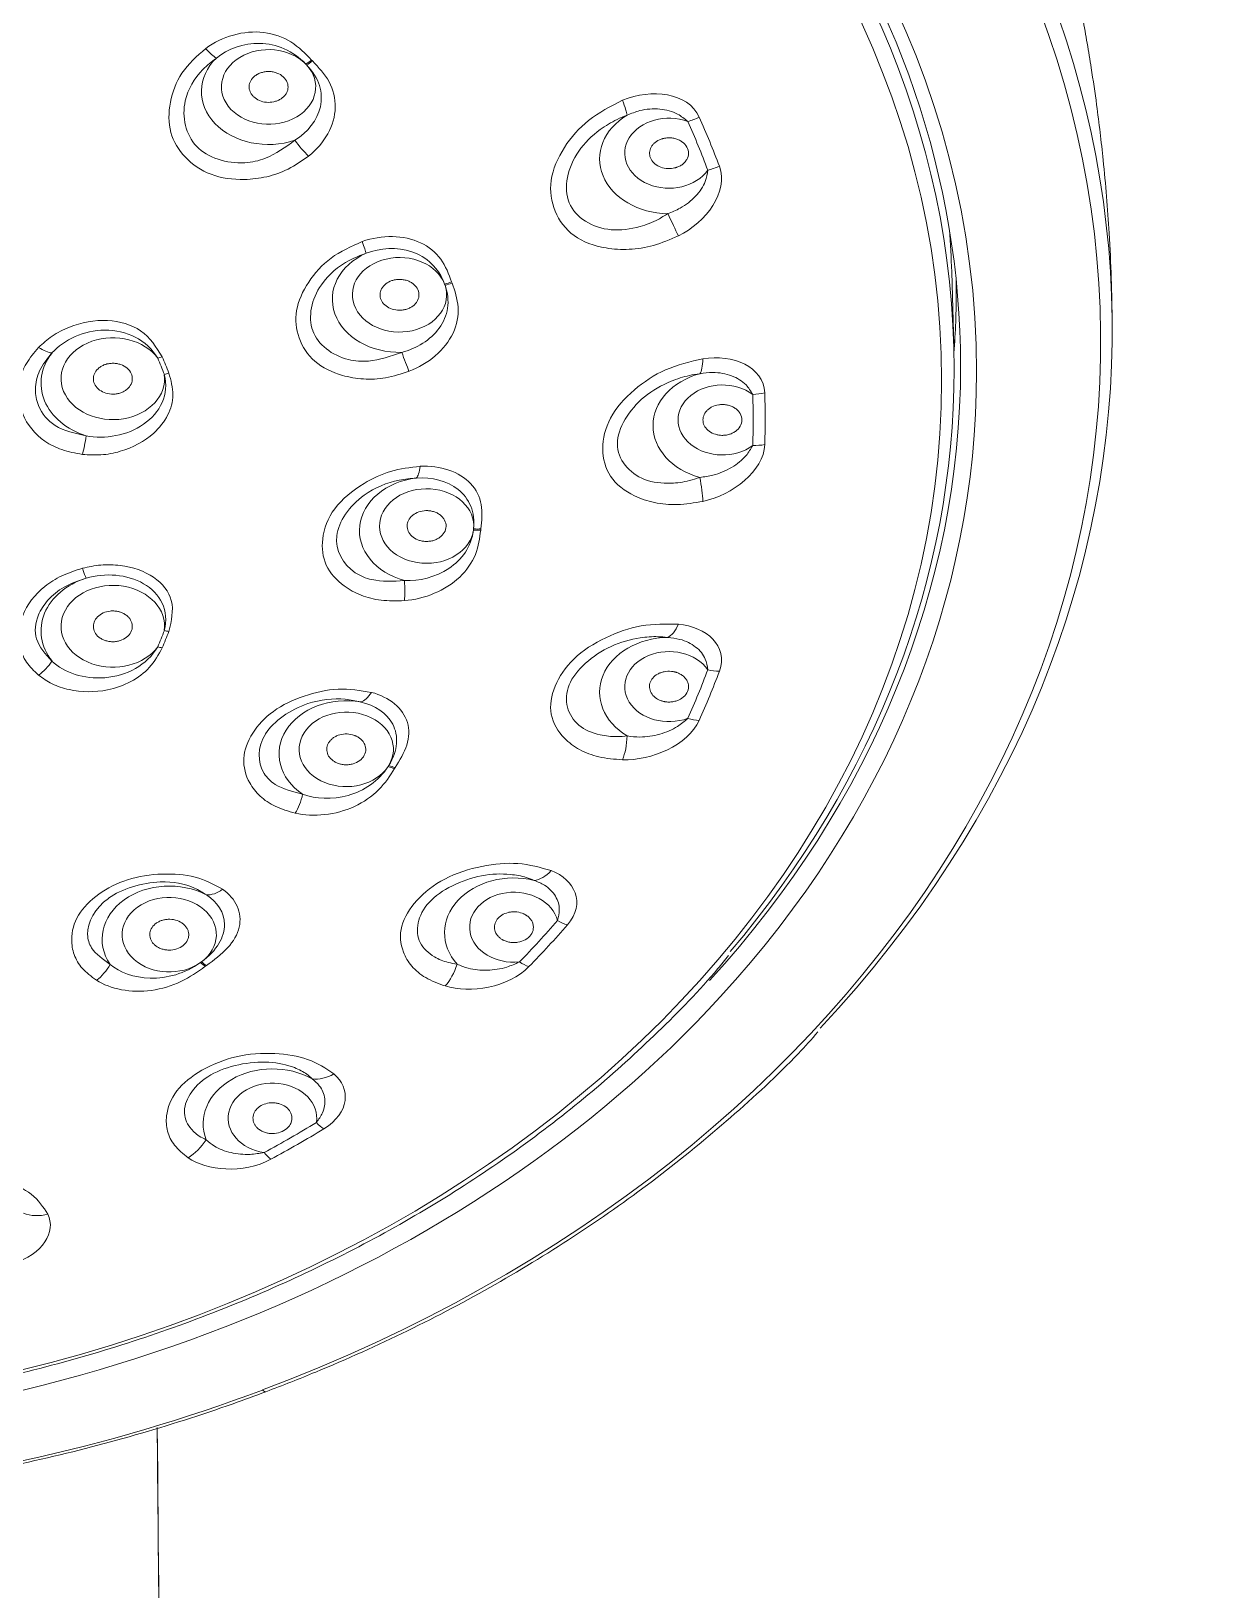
# Model space of a CAD drawing. Extents: x 0 to 3160, y 0 to 2315.
# Drawn here: x 1099.19 to 1129.58, y 914.61 to 954.57 of the extents above; entities that cross this region are included whole.
import ezdxf

# ---------------------------------------------------------------- set-up
doc = ezdxf.new("R2010")
doc.units = 0
doc.header["$LTSCALE"] = 10
doc.header["$MEASUREMENT"] = 0
doc.layers.get('0').update_dxf_attribs({"linetype": 'CONTINUOUS'})

msp = doc.modelspace()

# ---------------------------------------------------------------- linework, layer by layer
at = {"color": 7, "linetype": 'Continuous', "lineweight": 18}
for p, q in [((1122.859, 946.504), (1122.805, 948.396)), ((1105.126, 919.731), (1105.124, 919.733))]:
    msp.add_line(p, q, dxfattribs=at)
at = {"color": 7, "linetype": 'Continuous', "lineweight": 13}
for centre, major_axis, ratio, start_param, end_param in [((1088.924, 946.63), (37.699, 0), 0.790155, 5.156583, 10.55138), ((1088.924, 945.822), (-34.52, 0), 0.790155, 3.141593, 6.283185), ((1105.283, 953.137), (1.209, 0), 0.790155, 0.662184, 6.914598), ((1105.283, 953.022), (-1.723, 0), 0.790155, 5.603381, 8.256586), ((1103.543, 954.509), (-0.475, 0.643), 0.18333, 2.072391, 2.769254), ((1088.924, 943.388), (21.895, 0), 0.790155, 0.645942, 0.647655), ((1088.924, 943.375), (21.709, 0), 0.790155, 0.645942, 0.647655), ((1114.094, 953.29), (-0.385, 0.923), 0.069891, 3.43752, 4.115548), ((1115.554, 951.293), (-1.779, 0), 0.790155, 5.359245, 7.835444), ((1115.554, 951.437), (1.136, 0), 0.790155, 1.132001, 5.779503), ((1088.924, 944.6), (28.789, 0), 0.790155, 0.285362, 0.342957), ((1088.924, 944.63), (-29.098, 0), 0.790155, 3.426954, 3.484549), ((1106.16, 951.771), (-0.496, 0.628), 0.201371, 1.415733, 2.112596), ((1115.509, 949.85), (-0.439, 0.898), 0.027536, 4.063541, 4.74157), ((1107.527, 949.602), (-0.262, 0.756), 0.015481, 3.408453, 4.105317), ((1108.641, 947.693), (-1.723, 0), 0.790155, 5.233782, 7.886987), ((1108.641, 947.808), (1.209, 0), 0.790155, 0.292585, 6.544999), ((1088.924, 943.375), (21.709, 0), 0.790155, 0.276343, 0.278056), ((1088.924, 943.388), (21.895, 0), 0.790155, 0.276343, 0.278056), ((1101.288, 945.657), (1.328, 0), 0.790155, 0.52362, 6.387883), ((1101.288, 945.542), (-1.842, 0), 0.790155, 5.722754, 7.471935), ((1099.292, 946.908), (-0.58, 0.551), 0.3757, 2.058773, 2.700229), ((1088.924, 942.483), (14.302, 0), 0.790155, 0.29485, 0.333468), ((1088.924, 942.489), (-14.424, 0), 0.790155, 3.436443, 3.475061), ((1108.715, 946.302), (-0.285, 0.748), 0.006264, 1.527618, 2.224481), ((1116.133, 946.734), (-0.155, 0.988), 0.252062, 3.38468, 4.062709), ((1116.924, 944.456), (-1.779, 0), 0.790155, 5.045086, 7.521285), ((1088.924, 945.822), (-34.52, 0), 0.790155, 2.51406, 3.141593), ((1116.924, 944.6), (1.136, 0), 0.790155, 0.817842, 5.465344), ((1088.924, 944.6), (28.789, 0), 0.790155, 6.254388, 6.311983), ((1088.924, 944.63), (-29.098, 0), 0.790155, 3.112795, 3.17039), ((1100.409, 944.19), (0.098, 0.794), 0.237725, 4.102152, 4.743607), ((1108.998, 943.889), (-0.037, 0.799), 0.234951, 3.365531, 4.062394), ((1109.337, 941.766), (-1.723, 0), 0.790155, 4.864183, 7.517388), ((1116.133, 943.117), (-0.212, 0.977), 0.207528, 4.000239, 4.678268), ((1109.337, 941.88), (1.209, 0), 0.790155, 6.206171, 12.458585), ((1088.924, 943.375), (21.709, 0), 0.790155, 6.189929, 6.191642), ((1088.924, 943.388), (21.895, 0), 0.790155, 6.189929, 6.191642), ((1100.409, 941.297), (-0.208, 0.772), 0.056522, 2.257656, 2.899111), ((1101.288, 939.194), (-1.842, 0), 0.790155, 5.094435, 6.843617), ((1101.288, 939.309), (1.328, 0), 0.790155, 6.178487, 12.04275), ((1108.598, 940.473), (-0.061, 0.798), 0.212439, 4.009316, 4.70618), ((1088.924, 942.483), (14.302, 0), 0.790155, 5.949717, 5.988335), ((1088.924, 942.489), (-14.424, 0), 0.790155, 2.808124, 2.846742), ((1115.554, 937.62), (-1.779, 0), 0.790155, 4.730926, 7.207126), ((1115.509, 940.002), (0.091, 0.996), 0.432054, 3.378193, 4.056222), ((1115.554, 937.763), (1.136, 0), 0.790155, 0.503683, 5.151184), ((1099.292, 938.58), (0.511, 0.615), 0.556904, 4.266721, 4.908177), ((1088.924, 944.6), (28.789, 0), 0.790155, 5.940229, 5.997824), ((1088.924, 944.63), (-29.098, 0), 0.790155, 2.798636, 2.856231), ((1107.275, 936.04), (-1.723, 0), 0.790155, 4.494584, 7.147789), ((1107.758, 938.142), (0.202, 0.774), 0.44544, 3.390589, 4.087452), ((1107.275, 936.155), (1.209, 0), 0.790155, 5.836572, 12.088986), ((1114.094, 936.562), (0.03, 1), 0.3897, 3.981884, 4.659913), ((1088.924, 943.375), (21.709, 0), 0.790155, 5.82033, 5.822043), ((1088.924, 943.388), (21.895, 0), 0.790155, 5.82033, 5.822043), ((1105.823, 935.071), (0.177, 0.78), 0.425202, 4.026831, 4.723695), ((1112.282, 933.752), (0.359, 0.933), 0.592247, 3.429012, 4.107041), ((1102.735, 931.29), (-1.723, 0), 0.790155, 4.124985, 6.77819), ((1111.576, 931.452), (-1.779, 0), 0.790155, 4.416767, 6.892966), ((1102.735, 931.404), (1.209, 0), 0.790155, 5.466973, 11.719387), ((1103.975, 933.137), (0.458, 0.656), 0.61852, 3.502348, 4.199211), ((1111.576, 931.595), (1.136, 0), 0.790155, 0.189523, 4.837025), ((1088.924, 944.6), (28.789, 0), 0.790155, 5.626069, 5.683664), ((1088.924, 944.63), (-29.098, 0), 0.790155, 2.484477, 2.542072), ((1100.766, 930.825), (0.431, 0.674), 0.60329, 4.128443, 4.825306), ((1088.924, 943.375), (21.709, 0), 0.790155, 5.450731, 5.452444), ((1088.924, 943.388), (21.895, 0), 0.790155, 5.450731, 5.452444), ((1109.591, 930.826), (0.292, 0.956), 0.556219, 4.017305, 4.695334), ((1105.382, 926.557), (-1.779, 0), 0.790155, 4.102608, 6.578807), ((1106.769, 928.596), (0.645, 0.764), 0.716961, 3.558568, 4.236597), ((1105.382, 926.701), (1.136, 0), 0.790155, 6.158549, 10.806051), ((1088.924, 944.6), (28.789, 0), 0.790155, 5.31191, 5.369505), ((1088.924, 944.63), (-29.098, 0), 0.790155, 2.170317, 2.227912), ((1103.065, 926.47), (0.575, 0.818), 0.690785, 4.125328, 4.803357), ((1099.509, 925.038), (0.903, 0.429), 0.793988, 3.791476, 4.469505), ((1088.924, 946.631), (37.703, 0), 0.790155, 4.809139, 5.156583)]:
    msp.add_ellipse(centre, major_axis=major_axis, ratio=ratio, start_param=start_param, end_param=end_param, dxfattribs=at)
at = {"color": 7, "linetype": 'Continuous', "lineweight": 18}
for centre, major_axis, ratio, start_param, end_param in [((1088.924, 945.987), (34.11, 0), 0.790155, 0, 3.141593), ((1088.924, 946.913), (-37.999, 0), 0.790155, 2.502798, 3.799488), ((1088.924, 945.9), (-33.944, 0), 0.790155, 3.141593, 3.806432), ((1106.237, 954.214), (0.578, 0.553), 0.488794, 4.274683, 4.509098), ((1106.259, 954.191), (-0.579, -0.552), 0.489427, 1.13396, 1.368375), ((1116.036, 952.862), (-0.911, -0.412), 0.577214, 1.315641, 1.62953), ((1116.549, 951.616), (0.937, 0.348), 0.588121, 4.497406, 4.811294), ((1088.924, 947.794), (-33.89, 0), 0.790155, 3.164173, 3.204425), ((1109.799, 948.574), (0.752, 0.272), 0.589366, 4.502608, 4.737023), ((1109.809, 948.545), (-0.753, -0.27), 0.589653, 1.362238, 1.596653), ((1088.924, 947.916), (-34, 0), 0.790155, 3.082001, 3.141593), ((1088.924, 947.916), (-34, 0), 0.790155, 3.141593, 3.150821), ((1102.438, 946.672), (0.733, 0.321), 0.579144, 4.463746, 4.617392), ((1102.608, 946.257), (-0.747, -0.287), 0.586457, 1.349092, 1.502739), ((1088.924, 945.987), (34.11, 0), 0.790155, 5.658696, 6.283185), ((1088.924, 945.9), (-33.944, 0), 0.790155, 2.551268, 3.141593), ((1117.701, 945.868), (-0.999, -0.036), 0.612653, 1.548466, 1.862354), ((1117.701, 944.558), (0.999, -0.036), 0.612653, 4.73472, 5.048608), ((1110.538, 942.268), (-0.794, 0.094), 0.610244, 1.642903, 1.877318), ((1110.542, 942.297), (0.795, -0.092), 0.610341, 4.783179, 5.017594), ((1102.608, 939.689), (0.747, -0.287), 0.586457, 4.934093, 5.08774), ((1102.438, 939.274), (-0.733, 0.321), 0.579144, 1.81944, 1.973086), ((1116.549, 938.809), (-0.937, 0.348), 0.588121, 1.785779, 2.099668), ((1116.036, 937.563), (0.911, -0.412), 0.577214, 4.967544, 5.281432), ((1108.349, 936.206), (-0.676, 0.427), 0.548418, 1.904211, 2.138626), ((1108.365, 936.233), (0.677, -0.426), 0.548886, 5.044741, 5.279156), ((1112.692, 932.377), (-0.756, 0.654), 0.50602, 1.983354, 2.297242), ((1103.535, 931.179), (-0.467, 0.65), 0.412525, 2.091639, 2.326054), ((1103.563, 931.199), (0.468, -0.649), 0.413301, 5.232558, 5.466973), ((1111.718, 931.318), (0.716, -0.699), 0.485274, 5.154868, 5.468757), ((1088.924, 945.822), (-34.52, 0), 0.790155, 0.629497, 2.51406), ((1106.509, 927.202), (-0.521, 0.854), 0.374386, 2.121555, 2.435444), ((1105.168, 926.432), (0.475, -0.88), 0.345831, 5.28199, 5.595878), ((1105.038, 920.157), (-0.176, 0.468), 0.263385, 2.593299, 3.141268), ((1105.04, 920.155), (-0.176, 0.468), 0.263385, 2.593344, 3.141249)]:
    msp.add_ellipse(centre, major_axis=major_axis, ratio=ratio, start_param=start_param, end_param=end_param, dxfattribs=at)
at = {"color": 7, "linetype": 'Continuous', "lineweight": 13}
msp.add_ellipse((1088.924, 945.609), major_axis=(33.622, 0), ratio=0.790155, dxfattribs=at)
at = {"color": 7, "linetype": 'Continuous', "lineweight": 18}
for points, knots in [([(1126.923, 947.067), (1126.916, 947.842), (1126.869, 949.242), (1126.716, 951.113), (1126.549, 952.523), (1126.403, 953.52), (1126.282, 954.254), (1126.169, 954.885), (1126.045, 955.519), (1125.834, 956.527), (1125.494, 957.952), (1124.925, 959.953), (1124.166, 962.19), (1123.224, 964.507), (1122.252, 966.554), (1121.468, 968.018), (1120.905, 968.995), (1120.48, 969.703), (1119.924, 970.589), (1119.101, 971.823), (1117.897, 973.474), (1116.916, 974.672), (1116.346, 975.326)], [0, 0, 0, 0, 0.075311, 0.136171, 0.182256, 0.21336, 0.234183, 0.25491, 0.275875, 0.297078, 0.355152, 0.418363, 0.49946, 0.584913, 0.661635, 0.720158, 0.746456, 0.771986, 0.801818, 0.849529, 0.915719, 1, 1, 1, 1]), ([(1105.587, 952.823), (1105.6, 952.83), (1105.625, 952.847), (1105.672, 952.885), (1105.721, 952.94), (1105.763, 953.015), (1105.791, 953.12), (1105.774, 953.257), (1105.672, 953.403), (1105.532, 953.487), (1105.401, 953.523), (1105.298, 953.534), (1105.195, 953.528), (1105.098, 953.506), (1105.031, 953.479), (1104.99, 953.457), (1104.964, 953.441), (1104.897, 953.394), (1104.814, 953.298), (1104.779, 953.176), (1104.786, 953.077), (1104.808, 953.006), (1104.847, 952.939), (1104.919, 952.858), (1105.043, 952.779), (1105.227, 952.734), (1105.387, 952.744), (1105.491, 952.776), (1105.547, 952.8), (1105.574, 952.815), (1105.587, 952.823)], [0, 0, 0, 0, 0.015625, 0.03125, 0.0625, 0.09375, 0.125, 0.1875, 0.25, 0.3125, 0.34375, 0.375, 0.40625, 0.4375, 0.46875, 0.476562, 0.484375, 0.5, 0.5625, 0.625, 0.65625, 0.6875, 0.71875, 0.75, 0.8125, 0.875, 0.9375, 0.96875, 0.984375, 1, 1, 1, 1]), ([(1116.036, 952.249), (1115.954, 952.318), (1115.756, 952.482), (1115.319, 952.594), (1114.858, 952.564), (1114.588, 952.457), (1114.482, 952.415)], [0, 0, 0, 0, 0.208279, 0.500324, 0.801781, 1, 1, 1, 1]), ([(1115.708, 951.061), (1115.716, 951.063), (1115.733, 951.068), (1115.765, 951.078), (1115.819, 951.1), (1115.89, 951.14), (1115.96, 951.202), (1116.03, 951.297), (1116.068, 951.434), (1116.025, 951.601), (1115.918, 951.718), (1115.802, 951.783), (1115.704, 951.816), (1115.602, 951.833), (1115.516, 951.832), (1115.458, 951.825), (1115.425, 951.819), (1115.406, 951.814), (1115.39, 951.81), (1115.375, 951.806), (1115.348, 951.797), (1115.268, 951.766), (1115.182, 951.709), (1115.113, 951.628), (1115.064, 951.54), (1115.044, 951.42), (1115.083, 951.279), (1115.186, 951.155), (1115.34, 951.069), (1115.494, 951.039), (1115.614, 951.042), (1115.675, 951.053), (1115.704, 951.06), (1115.708, 951.061)], [0, 0, 0, 0, 0.007812, 0.015625, 0.03125, 0.0625, 0.09375, 0.125, 0.1875, 0.25, 0.3125, 0.34375, 0.375, 0.40625, 0.4375, 0.453125, 0.460938, 0.46875, 0.472656, 0.476562, 0.484375, 0.5, 0.5625, 0.59375, 0.625, 0.6875, 0.75, 0.8125, 0.875, 0.9375, 0.96875, 0.996094, 1, 1, 1, 1]), ([(1115.521, 949.888), (1115.629, 949.931), (1115.898, 950.037), (1116.255, 950.319), (1116.499, 950.674), (1116.534, 950.906), (1116.549, 951.003)], [0, 0, 0, 0, 0.200427, 0.49953, 0.790892, 1, 1, 1, 1]), ([(1108.781, 947.428), (1108.797, 947.432), (1108.828, 947.44), (1108.889, 947.463), (1108.96, 947.5), (1109.033, 947.557), (1109.107, 947.648), (1109.154, 947.78), (1109.126, 947.945), (1109.033, 948.064), (1108.928, 948.135), (1108.837, 948.174), (1108.739, 948.198), (1108.637, 948.206), (1108.562, 948.199), (1108.514, 948.19), (1108.483, 948.183), (1108.398, 948.158), (1108.278, 948.093), (1108.189, 947.988), (1108.151, 947.895), (1108.139, 947.822), (1108.144, 947.748), (1108.174, 947.652), (1108.254, 947.543), (1108.405, 947.449), (1108.559, 947.412), (1108.67, 947.412), (1108.733, 947.419), (1108.765, 947.425), (1108.781, 947.428)], [0, 0, 0, 0, 0.015625, 0.03125, 0.0625, 0.09375, 0.125, 0.1875, 0.25, 0.3125, 0.34375, 0.375, 0.40625, 0.4375, 0.46875, 0.476562, 0.484375, 0.5, 0.5625, 0.625, 0.65625, 0.6875, 0.71875, 0.75, 0.8125, 0.875, 0.9375, 0.96875, 0.984375, 1, 1, 1, 1]), ([(1101.443, 945.281), (1101.458, 945.285), (1101.489, 945.295), (1101.549, 945.318), (1101.618, 945.357), (1101.686, 945.414), (1101.757, 945.504), (1101.801, 945.634), (1101.771, 945.795), (1101.664, 945.934), (1101.524, 946.012), (1101.396, 946.045), (1101.297, 946.055), (1101.214, 946.049), (1101.158, 946.039), (1101.126, 946.031), (1101.08, 946.018), (1101.015, 945.991), (1100.913, 945.927), (1100.82, 945.822), (1100.776, 945.672), (1100.805, 945.52), (1100.905, 945.387), (1101.062, 945.294), (1101.22, 945.26), (1101.349, 945.262), (1101.412, 945.273), (1101.443, 945.281)], [0, 0, 0, 0, 0.015625, 0.03125, 0.0625, 0.09375, 0.125, 0.1875, 0.25, 0.3125, 0.375, 0.40625, 0.4375, 0.46875, 0.484375, 0.492188, 0.5, 0.53125, 0.5625, 0.625, 0.6875, 0.75, 0.8125, 0.875, 0.9375, 0.96875, 1, 1, 1, 1]), ([(1117.701, 945.255), (1117.65, 945.34), (1117.527, 945.544), (1117.169, 945.756), (1116.739, 945.837), (1116.455, 945.8), (1116.343, 945.785)], [0, 0, 0, 0, 0.208279, 0.500324, 0.801781, 1, 1, 1, 1]), ([(1102.608, 945.767), (1102.673, 945.515), (1102.651, 945.267), (1102.456, 944.828), (1102.285, 944.636), (1101.658, 944.199), (1101.088, 944.098), (1100.601, 944.192)], [0, 0, 0, 0, 0.25, 0.25, 0.5, 0.5, 1, 1, 1, 1]), ([(1116.924, 944.205), (1116.933, 944.205), (1116.95, 944.205), (1116.985, 944.207), (1117.045, 944.215), (1117.128, 944.236), (1117.219, 944.277), (1117.323, 944.351), (1117.413, 944.472), (1117.437, 944.641), (1117.38, 944.778), (1117.295, 944.869), (1117.216, 944.924), (1117.125, 944.965), (1117.043, 944.985), (1116.985, 944.992), (1116.952, 944.994), (1116.931, 944.995), (1116.914, 944.995), (1116.898, 944.994), (1116.869, 944.993), (1116.781, 944.983), (1116.677, 944.95), (1116.58, 944.89), (1116.499, 944.818), (1116.433, 944.709), (1116.415, 944.565), (1116.465, 944.422), (1116.578, 944.302), (1116.712, 944.236), (1116.828, 944.21), (1116.889, 944.205), (1116.92, 944.205), (1116.924, 944.205)], [0, 0, 0, 0, 0.007812, 0.015625, 0.03125, 0.0625, 0.09375, 0.125, 0.1875, 0.25, 0.3125, 0.34375, 0.375, 0.40625, 0.4375, 0.453125, 0.460938, 0.46875, 0.472656, 0.476562, 0.484375, 0.5, 0.5625, 0.59375, 0.625, 0.6875, 0.75, 0.8125, 0.875, 0.9375, 0.96875, 0.996094, 1, 1, 1, 1]), ([(1116.343, 943.128), (1116.457, 943.143), (1116.74, 943.18), (1117.17, 943.363), (1117.527, 943.644), (1117.65, 943.856), (1117.701, 943.945)], [0, 0, 0, 0, 0.200427, 0.49953, 0.790892, 1, 1, 1, 1]), ([(1109.293, 941.487), (1109.309, 941.486), (1109.342, 941.485), (1109.41, 941.488), (1109.493, 941.502), (1109.587, 941.535), (1109.698, 941.598), (1109.802, 941.708), (1109.851, 941.87), (1109.819, 942.007), (1109.753, 942.104), (1109.686, 942.166), (1109.605, 942.217), (1109.514, 942.252), (1109.442, 942.268), (1109.393, 942.273), (1109.36, 942.275), (1109.27, 942.276), (1109.128, 942.25), (1108.997, 942.178), (1108.919, 942.101), (1108.874, 942.037), (1108.846, 941.966), (1108.83, 941.869), (1108.854, 941.744), (1108.952, 941.613), (1109.079, 941.535), (1109.182, 941.503), (1109.245, 941.492), (1109.277, 941.488), (1109.293, 941.487)], [0, 0, 0, 0, 0.015625, 0.03125, 0.0625, 0.09375, 0.125, 0.1875, 0.25, 0.3125, 0.34375, 0.375, 0.40625, 0.4375, 0.46875, 0.476562, 0.484375, 0.5, 0.5625, 0.625, 0.65625, 0.6875, 0.71875, 0.75, 0.8125, 0.875, 0.9375, 0.96875, 0.984375, 1, 1, 1, 1]), ([(1101.134, 938.933), (1101.149, 938.929), (1101.181, 938.922), (1101.247, 938.913), (1101.331, 938.912), (1101.43, 938.927), (1101.554, 938.967), (1101.686, 939.052), (1101.781, 939.196), (1101.798, 939.358), (1101.743, 939.486), (1101.664, 939.572), (1101.591, 939.626), (1101.52, 939.66), (1101.467, 939.678), (1101.436, 939.686), (1101.388, 939.697), (1101.316, 939.706), (1101.186, 939.701), (1101.032, 939.659), (1100.885, 939.559), (1100.796, 939.422), (1100.778, 939.268), (1100.834, 939.12), (1100.937, 939.019), (1101.044, 938.961), (1101.103, 938.941), (1101.134, 938.933)], [0, 0, 0, 0, 0.015625, 0.03125, 0.0625, 0.09375, 0.125, 0.1875, 0.25, 0.3125, 0.375, 0.40625, 0.4375, 0.46875, 0.484375, 0.492188, 0.5, 0.53125, 0.5625, 0.625, 0.6875, 0.75, 0.8125, 0.875, 0.9375, 0.96875, 1, 1, 1, 1]), ([(1116.549, 938.196), (1116.534, 938.29), (1116.499, 938.514), (1116.255, 938.801), (1115.897, 938.981), (1115.627, 939.012), (1115.521, 939.025)], [0, 0, 0, 0, 0.208279, 0.500324, 0.801781, 1, 1, 1, 1]), ([(1115.399, 937.387), (1115.407, 937.385), (1115.424, 937.381), (1115.458, 937.375), (1115.518, 937.367), (1115.605, 937.367), (1115.708, 937.384), (1115.835, 937.429), (1115.968, 937.522), (1116.057, 937.677), (1116.057, 937.821), (1116.012, 937.928), (1115.958, 938), (1115.887, 938.061), (1115.817, 938.1), (1115.765, 938.121), (1115.734, 938.132), (1115.715, 938.137), (1115.699, 938.141), (1115.683, 938.145), (1115.655, 938.15), (1115.567, 938.162), (1115.456, 938.156), (1115.34, 938.123), (1115.235, 938.074), (1115.129, 937.987), (1115.055, 937.854), (1115.047, 937.706), (1115.108, 937.565), (1115.209, 937.469), (1115.31, 937.416), (1115.366, 937.396), (1115.395, 937.388), (1115.399, 937.387)], [0, 0, 0, 0, 0.007812, 0.015625, 0.03125, 0.0625, 0.09375, 0.125, 0.1875, 0.25, 0.3125, 0.34375, 0.375, 0.40625, 0.4375, 0.453125, 0.460938, 0.46875, 0.472656, 0.476562, 0.484375, 0.5, 0.5625, 0.59375, 0.625, 0.6875, 0.75, 0.8125, 0.875, 0.9375, 0.96875, 0.996094, 1, 1, 1, 1]), ([(1114.482, 936.498), (1114.59, 936.485), (1114.859, 936.453), (1115.319, 936.525), (1115.755, 936.706), (1115.953, 936.878), (1116.036, 936.95)], [0, 0, 0, 0, 0.200427, 0.49953, 0.790892, 1, 1, 1, 1]), ([(1107.054, 935.8), (1107.069, 935.794), (1107.099, 935.784), (1107.164, 935.768), (1107.248, 935.758), (1107.35, 935.762), (1107.483, 935.788), (1107.63, 935.861), (1107.75, 935.998), (1107.783, 936.135), (1107.765, 936.244), (1107.732, 936.322), (1107.679, 936.392), (1107.611, 936.451), (1107.55, 936.486), (1107.507, 936.505), (1107.477, 936.516), (1107.394, 936.543), (1107.249, 936.559), (1107.094, 936.529), (1106.986, 936.48), (1106.915, 936.432), (1106.856, 936.375), (1106.797, 936.288), (1106.763, 936.165), (1106.794, 936.015), (1106.877, 935.907), (1106.958, 935.847), (1107.011, 935.818), (1107.04, 935.806), (1107.054, 935.8)], [0, 0, 0, 0, 0.015625, 0.03125, 0.0625, 0.09375, 0.125, 0.1875, 0.25, 0.3125, 0.34375, 0.375, 0.40625, 0.4375, 0.46875, 0.476562, 0.484375, 0.5, 0.5625, 0.625, 0.65625, 0.6875, 0.71875, 0.75, 0.8125, 0.875, 0.9375, 0.96875, 0.984375, 1, 1, 1, 1]), ([(1112.692, 931.765), (1112.715, 931.857), (1112.771, 932.078), (1112.665, 932.409), (1112.415, 932.665), (1112.186, 932.759), (1112.095, 932.797)], [0, 0, 0, 0, 0.208279, 0.500324, 0.801781, 1, 1, 1, 1]), ([(1102.367, 931.137), (1102.378, 931.127), (1102.402, 931.109), (1102.454, 931.075), (1102.528, 931.042), (1102.625, 931.016), (1102.761, 931.003), (1102.932, 931.029), (1103.106, 931.123), (1103.199, 931.241), (1103.233, 931.348), (1103.237, 931.43), (1103.22, 931.51), (1103.183, 931.585), (1103.143, 931.635), (1103.111, 931.665), (1103.089, 931.684), (1103.023, 931.732), (1102.895, 931.789), (1102.738, 931.805), (1102.614, 931.79), (1102.526, 931.766), (1102.445, 931.729), (1102.35, 931.665), (1102.262, 931.56), (1102.223, 931.412), (1102.25, 931.286), (1102.299, 931.208), (1102.335, 931.166), (1102.356, 931.146), (1102.367, 931.137)], [0, 0, 0, 0, 0.015625, 0.03125, 0.0625, 0.09375, 0.125, 0.1875, 0.25, 0.3125, 0.34375, 0.375, 0.40625, 0.4375, 0.46875, 0.476562, 0.484375, 0.5, 0.5625, 0.625, 0.65625, 0.6875, 0.71875, 0.75, 0.8125, 0.875, 0.9375, 0.96875, 0.984375, 1, 1, 1, 1]), ([(1111.283, 931.276), (1111.29, 931.272), (1111.304, 931.264), (1111.334, 931.25), (1111.388, 931.228), (1111.471, 931.206), (1111.575, 931.198), (1111.714, 931.209), (1111.877, 931.265), (1112.022, 931.391), (1112.078, 931.528), (1112.077, 931.64), (1112.054, 931.722), (1112.01, 931.797), (1111.959, 931.852), (1111.918, 931.885), (1111.892, 931.902), (1111.876, 931.912), (1111.863, 931.919), (1111.849, 931.927), (1111.825, 931.939), (1111.746, 931.972), (1111.637, 931.993), (1111.514, 931.99), (1111.395, 931.969), (1111.26, 931.912), (1111.138, 931.803), (1111.073, 931.665), (1111.075, 931.516), (1111.134, 931.4), (1111.209, 931.325), (1111.255, 931.292), (1111.279, 931.278), (1111.283, 931.276)], [0, 0, 0, 0, 0.007812, 0.015625, 0.03125, 0.0625, 0.09375, 0.125, 0.1875, 0.25, 0.3125, 0.34375, 0.375, 0.40625, 0.4375, 0.453125, 0.460938, 0.46875, 0.472656, 0.476562, 0.484375, 0.5, 0.5625, 0.59375, 0.625, 0.6875, 0.75, 0.8125, 0.875, 0.9375, 0.96875, 0.996094, 1, 1, 1, 1]), ([(1061.08, 930.523), (1061.358, 930.19), (1062.137, 929.312), (1063.553, 927.968), (1065.321, 926.504), (1067.227, 925.152), (1069.254, 923.916), (1071.394, 922.806), (1073.632, 921.826), (1075.958, 920.982), (1078.356, 920.28), (1080.814, 919.722), (1083.319, 919.313), (1085.854, 919.054), (1088.408, 918.947), (1090.964, 918.992), (1093.509, 919.19), (1096.028, 919.539), (1098.507, 920.037), (1100.932, 920.682), (1103.289, 921.469), (1105.564, 922.395), (1107.746, 923.454), (1109.822, 924.641), (1111.778, 925.949), (1113.609, 927.369), (1115.286, 928.9), (1116.44, 930.075), (1116.989, 930.757), (1117.078, 930.871)], [0, 0, 0, 0, 0.02283, 0.061557, 0.100301, 0.139057, 0.177824, 0.216598, 0.255377, 0.29416, 0.332945, 0.371732, 0.410519, 0.449308, 0.488097, 0.526887, 0.565678, 0.60447, 0.643263, 0.682058, 0.720853, 0.759649, 0.798445, 0.83724, 0.876031, 0.914818, 0.953596, 0.992363, 1, 1, 1, 1]), ([(1110.118, 930.647), (1110.21, 930.609), (1110.439, 930.515), (1110.885, 930.473), (1111.357, 930.541), (1111.611, 930.657), (1111.718, 930.705)], [0, 0, 0, 0, 0.200427, 0.49953, 0.790892, 1, 1, 1, 1]), ([(1105.214, 919.689), (1105.645, 919.85), (1106.877, 920.336), (1108.86, 921.228), (1111.113, 922.417), (1113.253, 923.73), (1115.273, 925.16), (1117.15, 926.705), (1118.516, 927.962), (1119.211, 928.725), (1119.375, 928.911)], [0, 0, 0, 0, 0.077128, 0.223235, 0.369366, 0.515489, 0.6616, 0.807691, 0.953754, 1, 1, 1, 1]), ([(1106.509, 926.589), (1106.568, 926.671), (1106.709, 926.868), (1106.751, 927.207), (1106.633, 927.509), (1106.467, 927.653), (1106.401, 927.71)], [0, 0, 0, 0, 0.208279, 0.500324, 0.801781, 1, 1, 1, 1]), ([(1104.978, 926.468), (1104.983, 926.463), (1104.993, 926.452), (1105.016, 926.431), (1105.059, 926.397), (1105.129, 926.357), (1105.225, 926.323), (1105.361, 926.299), (1105.538, 926.313), (1105.726, 926.398), (1105.833, 926.514), (1105.875, 926.621), (1105.886, 926.705), (1105.873, 926.787), (1105.846, 926.851), (1105.82, 926.893), (1105.802, 926.915), (1105.791, 926.929), (1105.781, 926.939), (1105.771, 926.949), (1105.752, 926.967), (1105.69, 927.017), (1105.595, 927.064), (1105.477, 927.091), (1105.355, 927.1), (1105.205, 927.079), (1105.046, 927.006), (1104.93, 926.89), (1104.874, 926.747), (1104.885, 926.623), (1104.926, 926.533), (1104.957, 926.491), (1104.975, 926.471), (1104.978, 926.468)], [0, 0, 0, 0, 0.007812, 0.015625, 0.03125, 0.0625, 0.09375, 0.125, 0.1875, 0.25, 0.3125, 0.34375, 0.375, 0.40625, 0.4375, 0.453125, 0.460938, 0.46875, 0.472656, 0.476562, 0.484375, 0.5, 0.5625, 0.59375, 0.625, 0.6875, 0.75, 0.8125, 0.875, 0.9375, 0.96875, 0.996094, 1, 1, 1, 1]), ([(1103.68, 926.148), (1103.747, 926.09), (1103.914, 925.947), (1104.302, 925.8), (1104.763, 925.751), (1105.049, 925.799), (1105.168, 925.819)], [0, 0, 0, 0, 0.200427, 0.49953, 0.790892, 1, 1, 1, 1]), ([(1092.585, 916.919), (1093.058, 916.956), (1094.425, 917.081), (1096.672, 917.386), (1099.299, 917.897), (1101.874, 918.555), (1103.836, 919.181), (1104.936, 919.582), (1105.216, 919.687)], [0, 0, 0, 0, 0.108308, 0.313545, 0.518821, 0.724101, 0.929387, 1, 1, 1, 1]), ([(1105.321, 802.376), (1105.238, 804.548), (1105.075, 808.894), (1104.847, 815.145), (1104.647, 820.857), (1104.48, 825.757), (1104.345, 829.857), (1104.231, 833.402), (1104.129, 836.674), (1104.03, 839.938), (1103.888, 844.785), (1103.709, 851.194), (1103.502, 859.116), (1103.312, 866.864), (1103.138, 874.408), (1102.983, 881.633), (1102.848, 888.472), (1102.756, 893.573), (1102.695, 897.254), (1102.653, 899.891), (1102.607, 902.976), (1102.558, 906.506), (1102.508, 910.431), (1102.463, 914.578), (1102.438, 917.375), (1102.427, 918.762)], [0, 0, 0, 0, 0.053068, 0.106225, 0.152842, 0.1929, 0.226384, 0.253585, 0.280159, 0.307049, 0.334253, 0.400178, 0.466478, 0.532857, 0.596297, 0.659604, 0.720253, 0.776356, 0.796087, 0.819949, 0.848258, 0.881011, 0.91821, 0.95907, 1, 1, 1, 1]), ([(1102.429, 918.773), (1102.478, 912.621), (1102.559, 906.182), (1102.82, 889.6), (1103.03, 879.226), (1103.531, 857.803), (1103.814, 846.883), (1104.5, 824.726), (1104.9, 813.537), (1105.328, 802.375)], [0, 0, 0, 0, 0.181839, 0.181839, 0.454559, 0.454559, 0.72728, 0.72728, 1, 1, 1, 1])]:
    msp.add_open_spline(points, degree=3, knots=knots, dxfattribs=at)
at = {"color": 7, "linetype": 'Continuous', "lineweight": 13}
for points, knots in [([(1106.385, 953.826), (1106.226, 953.991), (1106.061, 954.161), (1105.652, 954.416), (1105.411, 954.501), (1104.65, 954.594), (1104.088, 954.433), (1103.669, 954.123)], [0, 0, 0, 0, 0.25, 0.25, 0.5, 0.5, 1, 1, 1, 1]), ([(1103.943, 953.878), (1104.235, 954.113), (1104.64, 954.263), (1105.267, 954.247), (1105.482, 954.203), (1105.885, 954.025), (1106.076, 953.889), (1106.237, 953.724)], [0, 0, 0, 0, 0.5, 0.5, 0.75, 0.75, 1, 1, 1, 1]), ([(1106.308, 951.362), (1106.139, 951.243), (1105.812, 951.014), (1105.239, 950.815), (1104.558, 950.733), (1103.778, 950.835), (1103.109, 951.298), (1102.704, 951.962), (1102.72, 952.742), (1103.003, 953.528), (1103.445, 953.923), (1103.669, 954.123)], [0, 0, 0, 0, 0.087607, 0.169371, 0.250856, 0.377447, 0.501128, 0.621802, 0.747777, 0.872041, 1, 1, 1, 1]), ([(1103.943, 953.878), (1103.824, 953.784), (1103.45, 953.49), (1102.981, 952.677), (1103.156, 951.909), (1103.72, 951.32), (1104.393, 951.103), (1105.327, 951.307), (1105.717, 951.592), (1105.958, 951.769)], [0, 0, 0, 0, 0.080562, 0.253207, 0.499831, 0.500495, 0.747529, 0.843295, 1, 1, 1, 1]), ([(1106.308, 951.362), (1106.717, 951.685), (1106.982, 952.153), (1106.999, 952.842), (1106.942, 953.067), (1106.725, 953.466), (1106.567, 953.635), (1106.407, 953.802)], [0, 0, 0, 0, 0.5, 0.5, 0.75, 0.75, 1, 1, 1, 1]), ([(1106.259, 953.7), (1106.418, 953.531), (1106.529, 953.353), (1106.644, 952.988), (1106.649, 952.804), (1106.534, 952.279), (1106.284, 951.971), (1105.958, 951.769)], [0, 0, 0, 0, 0.25, 0.25, 0.5, 0.5, 1, 1, 1, 1]), ([(1115.794, 949.316), (1115.582, 949.226), (1115.173, 949.05), (1114.532, 948.951), (1113.818, 948.996), (1113.067, 949.262), (1112.575, 949.921), (1112.451, 950.751), (1112.821, 951.591), (1113.465, 952.338), (1114.058, 952.639), (1114.364, 952.793)], [0, 0, 0, 0, 0.087456, 0.169153, 0.25014, 0.377375, 0.499739, 0.622279, 0.749894, 0.871256, 1, 1, 1, 1]), ([(1114.482, 952.415), (1114.394, 952.379), (1114.153, 952.282), (1113.7, 952.001), (1113.016, 951.349), (1112.837, 950.549), (1113.151, 949.783), (1113.824, 949.386), (1114.727, 949.509), (1115.217, 949.697), (1115.44, 949.837), (1115.521, 949.888)], [0, 0, 0, 0, 0.046355, 0.127416, 0.254336, 0.50001, 0.500136, 0.746142, 0.872777, 0.954138, 1, 1, 1, 1]), ([(1108.885, 945.846), (1108.686, 945.782), (1108.301, 945.657), (1107.709, 945.63), (1107.07, 945.743), (1106.419, 946.057), (1106.017, 946.678), (1105.933, 947.415), (1106.271, 948.142), (1106.849, 948.801), (1107.404, 949.048), (1107.686, 949.174)], [0, 0, 0, 0, 0.087607, 0.169371, 0.250856, 0.377447, 0.501128, 0.621802, 0.747777, 0.872041, 1, 1, 1, 1]), ([(1109.978, 948.137), (1109.905, 948.337), (1109.828, 948.542), (1109.571, 948.895), (1109.392, 949.043), (1108.753, 949.343), (1108.188, 949.348), (1107.686, 949.174)], [0, 0, 0, 0, 0.25, 0.25, 0.5, 0.5, 1, 1, 1, 1]), ([(1107.783, 948.874), (1108.147, 949.012), (1108.578, 949.038), (1109.141, 948.847), (1109.317, 948.745), (1109.609, 948.465), (1109.724, 948.284), (1109.799, 948.083)], [0, 0, 0, 0, 0.5, 0.5, 0.75, 0.75, 1, 1, 1, 1]), ([(1107.783, 948.874), (1107.641, 948.819), (1107.193, 948.646), (1106.448, 948.012), (1106.288, 947.242), (1106.545, 946.532), (1107.05, 946.141), (1107.955, 946.073), (1108.414, 946.233), (1108.698, 946.332)], [0, 0, 0, 0, 0.080562, 0.253207, 0.499831, 0.500495, 0.747529, 0.843295, 1, 1, 1, 1]), ([(1109.809, 948.055), (1109.88, 947.852), (1109.902, 947.654), (1109.846, 947.28), (1109.769, 947.107), (1109.437, 946.648), (1109.079, 946.43), (1108.698, 946.332)], [0, 0, 0, 0, 0.25, 0.25, 0.5, 0.5, 1, 1, 1, 1]), ([(1108.885, 945.846), (1109.382, 946.035), (1109.812, 946.4), (1110.114, 947.042), (1110.157, 947.269), (1110.13, 947.705), (1110.06, 947.907), (1109.988, 948.108)], [0, 0, 0, 0, 0.5, 0.5, 0.75, 0.75, 1, 1, 1, 1]), ([(1099.381, 946.457), (1099.492, 946.559), (1099.721, 946.769), (1100.309, 947.065), (1101.141, 947.226), (1102.109, 946.943), (1102.401, 946.467), (1102.553, 946.219)], [0, 0, 0, 0, 0.121003, 0.24993, 0.500418, 0.740079, 1, 1, 1, 1]), ([(1099.727, 946.316), (1100.036, 946.661), (1100.542, 946.898), (1101.354, 946.901), (1101.625, 946.844), (1102.1, 946.604), (1102.302, 946.417), (1102.438, 946.182)], [0, 0, 0, 0, 0.5, 0.5, 0.75, 0.75, 1, 1, 1, 1]), ([(1100.508, 943.716), (1100.328, 943.749), (1099.978, 943.812), (1099.384, 944.116), (1098.893, 944.723), (1098.823, 945.477), (1099.051, 946.065), (1099.268, 946.324), (1099.381, 946.457)], [0, 0, 0, 0, 0.130106, 0.252927, 0.499594, 0.746402, 0.869479, 1, 1, 1, 1]), ([(1099.727, 946.316), (1099.607, 946.169), (1099.375, 945.883), (1099.274, 945.398), (1099.365, 944.886), (1099.78, 944.372), (1100.317, 944.254), (1100.601, 944.192)], [0, 0, 0, 0, 0.179168, 0.347393, 0.501625, 0.737142, 1, 1, 1, 1]), ([(1116.425, 942.512), (1116.204, 942.475), (1115.778, 942.404), (1115.173, 942.462), (1114.556, 942.673), (1113.987, 943.102), (1113.854, 943.609), (1113.854, 944.118), (1113.986, 944.676), (1114.621, 945.386), (1115.464, 945.947), (1116.098, 946.093), (1116.425, 946.168)], [0, 0, 0, 0, 0.087458, 0.169158, 0.250147, 0.37738, 0.499751, 0.500394, 0.622942, 0.750385, 0.871489, 1, 1, 1, 1]), ([(1102.726, 945.801), (1102.777, 945.615), (1102.876, 945.263), (1102.731, 944.709), (1102.297, 944.156), (1101.646, 943.81), (1100.988, 943.685), (1100.666, 943.706), (1100.508, 943.716)], [0, 0, 0, 0, 0.178327, 0.339125, 0.500023, 0.752204, 0.878517, 1, 1, 1, 1]), ([(1116.343, 945.785), (1116.254, 945.772), (1116.01, 945.735), (1115.513, 945.573), (1114.68, 945.111), (1114.232, 944.389), (1114.232, 943.584), (1114.681, 943.047), (1115.516, 942.952), (1116.011, 943.017), (1116.255, 943.098), (1116.343, 943.128)], [0, 0, 0, 0, 0.046355, 0.127416, 0.254336, 0.50001, 0.500136, 0.746142, 0.872777, 0.954138, 1, 1, 1, 1]), ([(1108.766, 939.967), (1108.564, 939.962), (1108.172, 939.952), (1107.641, 940.091), (1107.13, 940.374), (1106.696, 940.848), (1106.613, 941.574), (1106.908, 942.367), (1107.629, 942.947), (1108.412, 943.323), (1108.915, 943.382), (1109.17, 943.412)], [0, 0, 0, 0, 0.087565, 0.16929, 0.250736, 0.377265, 0.500887, 0.639925, 0.78603, 0.891403, 1, 1, 1, 1]), ([(1110.727, 941.807), (1110.751, 942.014), (1110.773, 942.227), (1110.701, 942.629), (1110.608, 942.817), (1110.179, 943.274), (1109.685, 943.436), (1109.17, 943.412)], [0, 0, 0, 0, 0.25, 0.25, 0.5, 0.5, 1, 1, 1, 1]), ([(1109.076, 943.111), (1108.929, 943.099), (1108.468, 943.06), (1107.549, 942.673), (1107.075, 941.997), (1106.989, 941.261), (1107.259, 940.756), (1108.013, 940.442), (1108.479, 940.466), (1108.767, 940.481)], [0, 0, 0, 0, 0.080562, 0.253207, 0.499831, 0.500495, 0.747529, 0.843295, 1, 1, 1, 1]), ([(1109.076, 943.111), (1109.463, 943.139), (1109.861, 943.043), (1110.284, 942.706), (1110.398, 942.561), (1110.539, 942.217), (1110.564, 942.015), (1110.542, 941.807)], [0, 0, 0, 0, 0.5, 0.5, 0.75, 0.75, 1, 1, 1, 1]), ([(1108.766, 939.967), (1109.285, 940.006), (1109.821, 940.228), (1110.367, 940.745), (1110.504, 940.946), (1110.671, 941.36), (1110.699, 941.568), (1110.723, 941.777)], [0, 0, 0, 0, 0.5, 0.5, 0.75, 0.75, 1, 1, 1, 1]), ([(1110.538, 941.778), (1110.512, 941.568), (1110.441, 941.377), (1110.221, 941.044), (1110.074, 940.904), (1109.57, 940.569), (1109.151, 940.465), (1108.767, 940.481)], [0, 0, 0, 0, 0.25, 0.25, 0.5, 0.5, 1, 1, 1, 1]), ([(1099.381, 938.058), (1099.269, 938.165), (1099.052, 938.374), (1098.824, 938.889), (1098.892, 939.605), (1099.382, 940.25), (1099.977, 940.627), (1100.327, 940.74), (1100.508, 940.798)], [0, 0, 0, 0, 0.130106, 0.252927, 0.499594, 0.746402, 0.869479, 1, 1, 1, 1]), ([(1100.508, 940.798), (1100.664, 940.831), (1100.989, 940.9), (1101.644, 940.877), (1102.386, 940.633), (1102.911, 939.967), (1102.789, 939.447), (1102.726, 939.177)], [0, 0, 0, 0, 0.121003, 0.24993, 0.500418, 0.740079, 1, 1, 1, 1]), ([(1100.601, 940.545), (1101.09, 940.685), (1101.653, 940.647), (1102.285, 940.28), (1102.455, 940.109), (1102.651, 939.697), (1102.674, 939.452), (1102.608, 939.199)], [0, 0, 0, 0, 0.5, 0.5, 0.75, 0.75, 1, 1, 1, 1]), ([(1100.601, 940.545), (1100.407, 940.478), (1100.03, 940.349), (1099.608, 939.998), (1099.31, 939.539), (1099.248, 938.934), (1099.562, 938.598), (1099.727, 938.42)], [0, 0, 0, 0, 0.179168, 0.347393, 0.501625, 0.737142, 1, 1, 1, 1]), ([(1114.364, 935.887), (1114.156, 935.903), (1113.753, 935.936), (1113.244, 936.133), (1112.785, 936.479), (1112.452, 937.023), (1112.572, 937.778), (1113.062, 938.514), (1113.9, 939.043), (1114.861, 939.379), (1115.477, 939.369), (1115.794, 939.363)], [0, 0, 0, 0, 0.087456, 0.169153, 0.25014, 0.377375, 0.499739, 0.622279, 0.749894, 0.871256, 1, 1, 1, 1]), ([(1115.521, 939.025), (1115.439, 939.033), (1115.216, 939.055), (1114.725, 939.017), (1113.823, 938.772), (1113.151, 938.19), (1112.836, 937.424), (1113.017, 936.808), (1113.701, 936.523), (1114.154, 936.469), (1114.395, 936.49), (1114.482, 936.498)], [0, 0, 0, 0, 0.046355, 0.127416, 0.254336, 0.50001, 0.500136, 0.746142, 0.872777, 0.954138, 1, 1, 1, 1]), ([(1102.553, 938.758), (1102.459, 938.584), (1102.278, 938.253), (1101.769, 937.867), (1101.043, 937.611), (1100.304, 937.622), (1099.719, 937.816), (1099.492, 937.978), (1099.381, 938.058)], [0, 0, 0, 0, 0.178327, 0.339125, 0.500023, 0.752204, 0.878517, 1, 1, 1, 1]), ([(1102.438, 938.784), (1102.303, 938.55), (1102.102, 938.359), (1101.628, 938.093), (1101.353, 938.014), (1100.548, 937.946), (1100.035, 938.123), (1099.727, 938.42)], [0, 0, 0, 0, 0.25, 0.25, 0.5, 0.5, 1, 1, 1, 1]), ([(1105.968, 934.518), (1105.789, 934.57), (1105.444, 934.669), (1105.046, 934.945), (1104.732, 935.35), (1104.574, 935.911), (1104.825, 936.578), (1105.373, 937.173), (1106.181, 937.55), (1107.084, 937.755), (1107.638, 937.663), (1107.92, 937.616)], [0, 0, 0, 0, 0.087607, 0.169371, 0.250856, 0.377447, 0.501128, 0.621802, 0.747777, 0.872041, 1, 1, 1, 1]), ([(1107.647, 937.369), (1107.516, 937.398), (1107.104, 937.488), (1106.134, 937.38), (1105.41, 936.88), (1104.994, 936.219), (1104.992, 935.674), (1105.493, 935.175), (1105.903, 935.07), (1106.157, 935.004)], [0, 0, 0, 0, 0.080562, 0.253207, 0.499831, 0.500495, 0.747529, 0.843295, 1, 1, 1, 1]), ([(1108.532, 935.69), (1108.648, 935.876), (1108.766, 936.069), (1108.89, 936.464), (1108.896, 936.664), (1108.734, 937.209), (1108.379, 937.496), (1107.92, 937.616)], [0, 0, 0, 0, 0.25, 0.25, 0.5, 0.5, 1, 1, 1, 1]), ([(1107.647, 937.369), (1108.005, 937.287), (1108.316, 937.086), (1108.543, 936.653), (1108.579, 936.486), (1108.55, 936.125), (1108.481, 935.93), (1108.365, 935.742)], [0, 0, 0, 0, 0.5, 0.5, 0.75, 0.75, 1, 1, 1, 1]), ([(1105.968, 934.518), (1106.438, 934.412), (1107.008, 934.471), (1107.724, 934.801), (1107.937, 934.95), (1108.275, 935.29), (1108.396, 935.476), (1108.515, 935.664)], [0, 0, 0, 0, 0.5, 0.5, 0.75, 0.75, 1, 1, 1, 1]), ([(1108.349, 935.716), (1108.228, 935.528), (1108.075, 935.37), (1107.721, 935.122), (1107.523, 935.032), (1106.914, 934.862), (1106.491, 934.883), (1106.157, 935.004)], [0, 0, 0, 0, 0.25, 0.25, 0.5, 0.5, 1, 1, 1, 1]), ([(1109.813, 930.089), (1109.638, 930.153), (1109.299, 930.279), (1108.935, 930.585), (1108.678, 931.02), (1108.615, 931.614), (1109.038, 932.301), (1109.778, 932.883), (1110.737, 933.187), (1111.721, 933.28), (1112.257, 933.126), (1112.532, 933.046)], [0, 0, 0, 0, 0.087456, 0.169153, 0.25014, 0.377375, 0.499739, 0.622279, 0.749894, 0.871256, 1, 1, 1, 1]), ([(1100.867, 930.237), (1100.737, 930.334), (1100.484, 930.522), (1100.273, 930.887), (1100.199, 931.349), (1100.338, 931.914), (1100.887, 932.463), (1101.659, 932.863), (1102.553, 932.988), (1103.443, 932.928), (1103.881, 932.689), (1104.104, 932.568)], [0, 0, 0, 0, 0.087607, 0.169371, 0.250856, 0.377447, 0.501128, 0.621802, 0.747777, 0.872041, 1, 1, 1, 1]), ([(1103.69, 932.423), (1103.592, 932.485), (1103.284, 932.682), (1102.395, 932.848), (1101.519, 932.585), (1100.829, 932.087), (1100.555, 931.583), (1100.735, 930.983), (1101.034, 930.773), (1101.219, 930.643)], [0, 0, 0, 0, 0.080562, 0.253207, 0.499831, 0.500495, 0.747529, 0.843295, 1, 1, 1, 1]), ([(1112.095, 932.797), (1112.029, 932.823), (1111.848, 932.895), (1111.41, 932.974), (1110.528, 932.952), (1109.698, 932.558), (1109.099, 931.907), (1108.994, 931.281), (1109.462, 930.852), (1109.827, 930.696), (1110.041, 930.66), (1110.118, 930.647)], [0, 0, 0, 0, 0.046355, 0.127416, 0.254336, 0.50001, 0.500136, 0.746142, 0.872777, 0.954138, 1, 1, 1, 1]), ([(1103.69, 932.423), (1103.97, 932.246), (1104.153, 931.972), (1104.151, 931.506), (1104.106, 931.34), (1103.91, 931.013), (1103.757, 930.85), (1103.563, 930.708)], [0, 0, 0, 0, 0.5, 0.5, 0.75, 0.75, 1, 1, 1, 1]), ([(1103.688, 930.613), (1103.882, 930.753), (1104.08, 930.9), (1104.382, 931.231), (1104.487, 931.415), (1104.614, 931.965), (1104.446, 932.329), (1104.104, 932.568)], [0, 0, 0, 0, 0.25, 0.25, 0.5, 0.5, 1, 1, 1, 1]), ([(1100.867, 930.237), (1101.225, 930.008), (1101.752, 929.905), (1102.542, 930.013), (1102.801, 930.092), (1103.266, 930.313), (1103.464, 930.452), (1103.66, 930.593)], [0, 0, 0, 0, 0.5, 0.5, 0.75, 0.75, 1, 1, 1, 1]), ([(1103.535, 930.689), (1103.337, 930.548), (1103.122, 930.445), (1102.682, 930.313), (1102.459, 930.286), (1101.828, 930.299), (1101.459, 930.436), (1101.219, 930.643)], [0, 0, 0, 0, 0.25, 0.25, 0.5, 0.5, 1, 1, 1, 1]), ([(1103.217, 925.686), (1103.092, 925.788), (1102.849, 925.986), (1102.667, 926.361), (1102.638, 926.832), (1102.85, 927.407), (1103.536, 927.956), (1104.453, 928.33), (1105.439, 928.391), (1106.35, 928.246), (1106.753, 927.974), (1106.96, 927.834)], [0, 0, 0, 0, 0.087456, 0.169153, 0.25014, 0.377375, 0.499739, 0.622279, 0.749894, 0.871256, 1, 1, 1, 1]), ([(1106.401, 927.71), (1106.357, 927.75), (1106.236, 927.86), (1105.895, 928.036), (1105.119, 928.221), (1104.211, 928.045), (1103.387, 927.572), (1103.006, 927.007), (1103.212, 926.494), (1103.454, 926.261), (1103.62, 926.178), (1103.68, 926.148)], [0, 0, 0, 0, 0.046355, 0.127416, 0.254336, 0.50001, 0.500136, 0.746142, 0.872777, 0.954138, 1, 1, 1, 1]), ([(1095.222, 923.109), (1095.159, 923.235), (1095.037, 923.479), (1095.054, 923.874), (1095.255, 924.323), (1095.722, 924.813), (1096.603, 925.166), (1097.608, 925.3), (1098.524, 925.123), (1099.273, 924.77), (1099.504, 924.419), (1099.622, 924.238)], [0, 0, 0, 0, 0.087456, 0.169153, 0.25014, 0.377375, 0.499739, 0.622279, 0.749894, 0.871256, 1, 1, 1, 1])]:
    msp.add_open_spline(points, degree=3, knots=knots, dxfattribs=at)
for points in [[(1116.327, 952.361), (1116.038, 953.001), (1115.101, 953.101), (1114.364, 952.793)], [(1115.794, 949.316), (1116.51, 949.667), (1117.088, 950.447), (1116.845, 951.102)], [(1118.009, 945.292), (1117.985, 945.971), (1117.19, 946.287), (1116.425, 946.168)], [(1116.425, 942.512), (1117.188, 942.677), (1117.985, 943.286), (1118.009, 943.968)], [(1116.845, 938.158), (1117.087, 938.809), (1116.512, 939.297), (1115.794, 939.363)], [(1114.364, 935.887), (1115.098, 935.864), (1116.037, 936.256), (1116.327, 936.898)], [(1112.947, 931.657), (1113.432, 932.218), (1113.134, 932.815), (1112.532, 933.046)], [(1109.813, 930.089), (1110.447, 929.895), (1111.435, 930.045), (1111.962, 930.586)], [(1106.698, 926.426), (1107.379, 926.841), (1107.386, 927.474), (1106.96, 927.834)], [(1103.217, 925.686), (1103.689, 925.354), (1104.629, 925.263), (1105.342, 925.648)], [(1098.709, 922.977), (1099.518, 923.206), (1099.831, 923.799), (1099.622, 924.238)]]:
    msp.add_open_spline(points, degree=3, dxfattribs=at)

doc.saveas('drawing.dxf')
